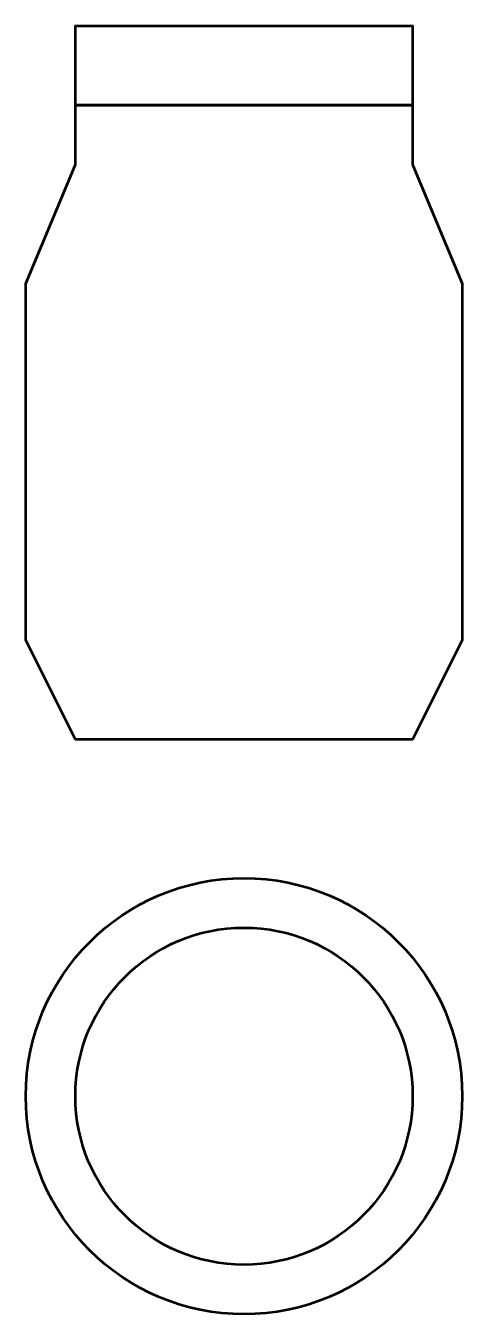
# Model space of a CAD drawing. Header units: centimetres. Extents: x -25.5 to 25.5, y -22 to 28.7.
# Drawn here: x -5.5 to 5.5, y -22 to 10.5 of the extents above; entities that cross this region are included whole.
import ezdxf

# ---------------------------------------------------------------- set-up
doc = ezdxf.new("R2010")
doc.units = ezdxf.units.CM
doc.header["$MEASUREMENT"] = 0
doc.layers.add('Layer 1', color=7, linetype='Continuous')

msp = doc.modelspace()

# ---------------------------------------------------------------- linework, layer by layer
at = {"layer": 'Layer 1', "lineweight": 53}
for major_axis in [(0, 5.5), (0, 4.25)]:
    msp.add_ellipse((0, -16.5), major_axis=major_axis, ratio=1, dxfattribs=at)
for points, knots in [([(0, 8.5), (0, 8.5), (4.25, 8.5), (4.25, 8.5), (4.25, 8.5), (4.25, 8.5), (4.25, 10.5), (4.25, 10.5), (4.25, 10.5), (4.25, 10.5), (0, 10.5), (0, 10.5), (0, 10.5), (0, 10.5), (-4.25, 10.5), (-4.25, 10.5), (-4.25, 10.5), (-4.25, 10.5), (-4.25, 8.5), (-4.25, 8.5), (-4.25, 8.5), (-4.25, 8.5), (0, 8.5), (0, 8.5)], [0, 0, 0, 0, 0.14285714, 0.14285714, 0.14285714, 0.14285714, 0.28571429, 0.28571429, 0.28571429, 0.28571429, 0.42857143, 0.42857143, 0.42857143, 0.42857143, 0.57142857, 0.57142857, 0.57142857, 0.57142857, 0.71428571, 0.71428571, 0.71428571, 0.71428571, 1, 1, 1, 1]), ([(0, -7.5), (0, -7.5), (4.25, -7.5), (4.25, -7.5), (4.25, -7.5), (4.25, -7.5), (5.5, -5), (5.5, -5), (5.5, -5), (5.5, -5), (5.5, 4), (5.5, 4), (5.5, 4), (5.5, 4), (4.25, 7), (4.25, 7), (4.25, 7), (4.25, 7), (4.25, 8.5), (4.25, 8.5), (4.25, 8.5), (4.25, 8.5), (0, 8.5), (0, 8.5), (0, 8.5), (0, 8.5), (-4.25, 8.5), (-4.25, 8.5), (-4.25, 8.5), (-4.25, 8.5), (-4.25, 7), (-4.25, 7), (-4.25, 7), (-4.25, 7), (-5.5, 4), (-5.5, 4), (-5.5, 4), (-5.5, 4), (-5.5, -5), (-5.5, -5), (-5.5, -5), (-5.5, -5), (-4.25, -7.5), (-4.25, -7.5), (-4.25, -7.5), (-4.25, -7.5), (0, -7.5), (0, -7.5)], [0, 0, 0, 0, 0.07692308, 0.07692308, 0.07692308, 0.07692308, 0.15384615, 0.15384615, 0.15384615, 0.15384615, 0.23076923, 0.23076923, 0.23076923, 0.23076923, 0.30769231, 0.30769231, 0.30769231, 0.30769231, 0.38461538, 0.38461538, 0.38461538, 0.38461538, 0.46153846, 0.46153846, 0.46153846, 0.46153846, 0.53846154, 0.53846154, 0.53846154, 0.53846154, 0.61538462, 0.61538462, 0.61538462, 0.61538462, 0.69230769, 0.69230769, 0.69230769, 0.69230769, 0.76923077, 0.76923077, 0.76923077, 0.76923077, 0.84615385, 0.84615385, 0.84615385, 0.84615385, 1, 1, 1, 1])]:
    msp.add_open_spline(points, degree=3, knots=knots, dxfattribs=at)

doc.saveas('drawing.dxf')
